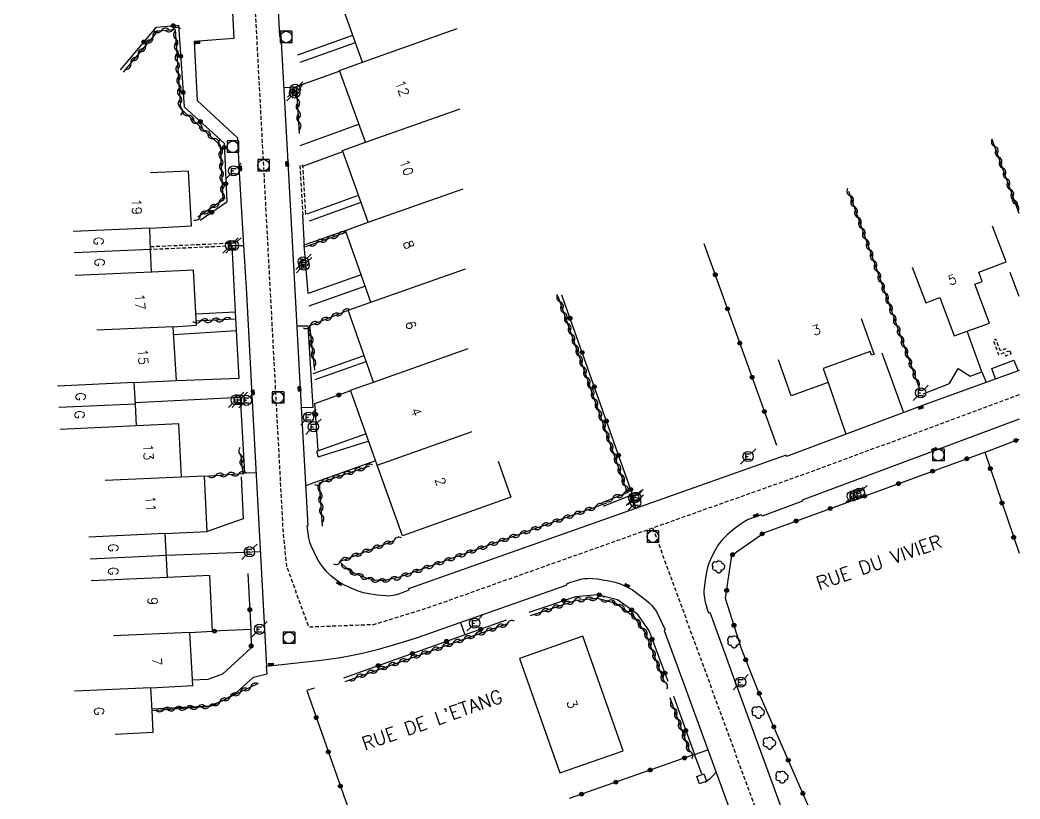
# Model space of a CAD drawing. Header units: millimetres. Extents: x 75000 to 76001, y 158000 to 159000.
# Drawn here: x 75869.4 to 76000.1, y 158397.5 to 158499.3 of the extents above; entities that cross this region are included whole.
import ezdxf
from ezdxf.enums import TextEntityAlignment as Align

# ---------------------------------------------------------------- set-up
doc = ezdxf.new("R2010")
doc.units = ezdxf.units.MM
doc.linetypes.add('DASHED', pattern=[0.75, 0.5, -0.25])
doc.layers.get('0').update_dxf_attribs({"linetype": 'CONTINUOUS'})
for name, color, linetype in [('W0001', 6, 'DASHED'), ('W0008', 7, 'CONTINUOUS'), ('W0100', 7, 'CONTINUOUS'), ('W0112', 1, 'DASHED'), ('W0300', 7, 'CONTINUOUS'), ('W0310', 3, 'CONTINUOUS'), ('W0322', 7, 'CONTINUOUS'), ('W0400', 7, 'CONTINUOUS'), ('W0420', 7, 'CONTINUOUS'), ('W0471', 7, 'CONTINUOUS'), ('W0989', 7, 'CONTINUOUS'), ('W0991', 7, 'CONTINUOUS'), ('W1102', 7, 'CONTINUOUS')]:
    doc.layers.add(name, color=color, linetype=linetype)
doc.styles.get("Standard").update_dxf_attribs({"font": 'romans.shx', "width": 0.85})

# ---------------------------------------------------------------- blocks, each defined once
blk = doc.blocks.new('T420')
for p, q in [((0.75, 0.75), (-0.75, 0.75)), ((-0.75, 0.75), (-0.75, -0.75)), ((0.75, 0.75), (0.75, -0.75)), ((0.75, -0.75), (-0.75, -0.75))]:
    blk.add_line(p, q)
blk.add_ellipse((0, 0), major_axis=(-0.53, 0.53), ratio=1, start_param=3.926991, end_param=10.210176)
blk = doc.blocks.new('T471')
for p, q in [((-0.333334, 0.333334), (-0.333334, -0.333334)), ((-0.333334, 0.333334), (0.333334, 0.333334)), ((-0.333334, 0), (0, 0)), ((0.500001, 0.500001), (1.000002, 1.000002)), ((-0.500001, -0.500001), (-1.000002, -1.000002)), ((-0.333334, -0.333334), (0.333334, -0.333334))]:
    blk.add_line(p, q)
blk.add_ellipse((0, 0), major_axis=(0.471405, 0.471405), ratio=1, start_param=5.4977871438, end_param=11.780972451)
blk = doc.blocks.new('T400')
for p, q in [((-0.15, 0.3), (0.15, 0.3)), ((-0.15, -0.25), (-0.15, 0.3)), ((-0.15, 0.15), (0.15, 0.15)), ((-0.15, 0), (0.15, 0)), ((0.15, 0.3), (0.15, -0.25)), ((-0.15, -0.15), (0.15, -0.15)), ((-0.15, -0.25), (-0.15, -0.3)), ((-0.15, -0.3), (0.15, -0.3)), ((0.15, -0.3), (0.15, -0.25))]:
    blk.add_line(p, q)
blk = doc.blocks.new('T300')
for p, q in [((-0.8, 0.51), (-0.86, 0.34)), ((-0.86, 0.34), (-0.86, 0.17)), ((-0.86, 0.17), (-0.74, 0.06)), ((-0.69, 0.63), (-0.8, 0.51)), ((-0.8, -0.06), (-0.74, 0.06)), ((-0.74, 0.06), (-0.69, 0.11)), ((-0.57, 0.69), (-0.69, 0.63)), ((-0.46, 0.69), (-0.57, 0.69)), ((-0.29, 0.63), (-0.46, 0.69)), ((-0.29, 0.63), (-0.17, 0.74)), ((-0.23, 0.57), (-0.29, 0.63)), ((-0.17, 0.74), (-0.06, 0.8)), ((-0.06, 0.8), (0.06, 0.8)), ((0.06, 0.8), (0.23, 0.74)), ((0.23, 0.74), (0.34, 0.63)), ((0.34, 0.63), (0.4, 0.51)), ((0.46, 0.46), (0.34, 0.46)), ((0.4, 0.51), (0.4, 0.46)), ((0.57, 0.4), (0.46, 0.46)), ((0.57, 0.4), (0.69, 0.29)), ((0.69, 0.29), (0.74, 0.17)), ((0.74, 0.06), (0.69, -0.17)), ((0.74, 0.17), (0.74, 0.06)), ((-0.8, -0.17), (-0.8, -0.06)), ((-0.8, -0.23), (-0.8, -0.17)), ((-0.74, -0.34), (-0.8, -0.23)), ((-0.69, -0.4), (-0.74, -0.34)), ((-0.51, -0.46), (-0.69, -0.4)), ((-0.4, -0.46), (-0.51, -0.46)), ((-0.4, -0.46), (-0.34, -0.46)), ((-0.34, -0.46), (-0.34, -0.4)), ((-0.34, -0.51), (-0.34, -0.46)), ((-0.29, -0.63), (-0.34, -0.51)), ((-0.17, -0.74), (-0.29, -0.63)), ((-0.06, -0.8), (-0.17, -0.74)), ((0.06, -0.8), (-0.06, -0.8)), ((0.17, -0.74), (0.06, -0.8)), ((0.23, -0.69), (0.17, -0.74)), ((0.29, -0.46), (0.23, -0.46)), ((0.29, -0.63), (0.23, -0.69)), ((0.46, -0.4), (0.29, -0.46)), ((0.34, -0.51), (0.29, -0.63)), ((0.34, -0.51), (0.34, -0.46)), ((0.57, -0.34), (0.46, -0.4)), ((0.63, -0.29), (0.57, -0.34)), ((0.69, -0.17), (0.63, -0.29))]:
    blk.add_line(p, q)
blk = doc.blocks.new('t112o')
at = {"color": 0, "linetype": 'Continuous'}
for p, q in [((-0.5, 0.5), (0.5, 0.5)), ((-0.5, -0.5), (-0.5, 0.5)), ((0.5, 0.5), (0.5, -0.5)), ((0.5, -0.5), (-0.5, -0.5))]:
    blk.add_line(p, q, dxfattribs=at)
blk = doc.blocks.new('t310o')
at = {"color": 0, "linetype": 'Continuous'}
for centre, start, end in [((-0.5, 0.38), 216.8699, 323.1304), ((0.5, -0.37), 36.8699, 143.1303)]:
    blk.add_arc(centre, 0.625, start, end, dxfattribs=at)
blk = doc.blocks.new('t322o')
at = {"color": 0, "linetype": 'Continuous'}
for radius in [0.25, 0.15]:
    blk.add_circle((0, 0), radius, dxfattribs=at)

msp = doc.modelspace()

# ---------------------------------------------------------------- linework, layer by layer
at = {"layer": 'W0001', "flags": 128}
for points in [[(76000, 158450.33), (75974.03, 158440.68), (75922.33, 158422.32), (75915.6, 158420.26), (75907.15, 158419.94), (75904.26, 158427.92), (75903.79, 158432.68), (75899.56, 158512.02), (75882.93, 158557.22), (75872.32, 158583.61), (75869.39, 158591.1), (75874.89, 158595.26), (75963.44, 158627.44)], [(75952.11, 158432.89), (75985.96, 158340.5)]]:
    msp.add_lwpolyline(points, dxfattribs=at)
at = {"layer": 'W0008', "flags": 128}
for points in [[(76000, 158453.51), (75987.74, 158449.03), (75969.59, 158442.27), (75969.54, 158442.41), (75920.17, 158424.95), (75920.22, 158424.78), (75919.78, 158424.59), (75919.33, 158424.41), (75918.88, 158424.26), (75918.41, 158424.13), (75918.12, 158424.06), (75917.83, 158424.03), (75917.53, 158424.01), (75917.24, 158424.02), (75916.1, 158424.12), (75914.97, 158424.29), (75914.28, 158424.44), (75913.6, 158424.66), (75912.69, 158425.03), (75911.8, 158425.45), (75911.2, 158425.79), (75910.63, 158426.19), (75910.04, 158426.67), (75909.49, 158427.19), (75909.05, 158427.68), (75908.66, 158428.2), (75908.44, 158428.55), (75908.24, 158428.91), (75907.84, 158429.73), (75907.46, 158430.57), (75907.27, 158431.06), (75907.14, 158431.58), (75906.91, 158433.19), (75907.05, 158433.23), (75906.03, 158451.83), (75905.39, 158463.23), (75904.4, 158481.5), (75903.54, 158497.25), (75903.36, 158497.22), (75902.73, 158508.93)], [(75896.84, 158507.07), (75897.32, 158496.9), (75892.14, 158496.51), (75892.56, 158488.81), (75897.83, 158483.93), (75898.05, 158479.36), (75898.61, 158469.84), (75898.98, 158463.57), (75899.75, 158449.48), (75901.61, 158414.85), (75908.76, 158415.63), (75910.03, 158415.79), (75911.29, 158415.98), (75912.63, 158416.22), (75913.96, 158416.5), (75915.97, 158416.99), (75918.08, 158417.58), (75921.11, 158418.51), (75922.23, 158418.89), (75940.92, 158425.47), (75940.88, 158425.61), (75941.37, 158425.81), (75941.87, 158425.97), (75942.38, 158426.12), (75942.9, 158426.24), (75943.24, 158426.29), (75943.58, 158426.32), (75943.92, 158426.33), (75944.26, 158426.31), (75944.9, 158426.24), (75945.53, 158426.15), (75946.16, 158426.05), (75946.79, 158425.92), (75947.19, 158425.82), (75947.58, 158425.7), (75947.97, 158425.56), (75948.34, 158425.4), (75948.91, 158425.13), (75949.44, 158424.8), (75950.39, 158424.14), (75951.3, 158423.44), (75951.66, 158423.12), (75952, 158422.77), (75952.3, 158422.4), (75952.58, 158422), (75953.71, 158419.58), (75953.58, 158419.5), (75956.02, 158412.87), (75966.75, 158383.49)], [(75905.71, 158494.78), (75912.89, 158497.34)], [(75906.02, 158493.82), (75913.23, 158496.39)], [(75911.19, 158492.64), (75905.36, 158490.54), (75903.93, 158490.47)], [(75906, 158482.92), (75913.69, 158485.69)], [(75906.38, 158480.23), (75911.59, 158482.11)], [(75906.94, 158473.99), (75913.64, 158476.4)], [(75907.23, 158473.06), (75913.97, 158475.49)], [(75906.57, 158469.66), (75906.36, 158473.91)], [(75913.97, 158465.99), (75907.07, 158463.56), (75906.54, 158469.91), (75911.93, 158471.79)], [(75889.83, 158452.2), (75898.02, 158452.5), (75897.69, 158458.66), (75897.55, 158461.11), (75897.12, 158469.84), (75898.61, 158469.84)], [(76000, 158463.17), (75998.85, 158466.32)], [(75907.19, 158461.97), (75914.48, 158464.54)], [(75897.55, 158461.11), (75892.38, 158460.84)], [(75906.19, 158448.65), (75907.71, 158448.72), (75907.06, 158459.31), (75905.61, 158459.3)], [(75897.69, 158458.66), (75889.47, 158458.17)], [(75995.15, 158453.33), (75993.23, 158458.63)], [(75907.73, 158453.1), (75914.37, 158455.45)], [(75984.91, 158447.98), (75982.09, 158455.75)], [(75907.98, 158452.31), (75914.64, 158454.68)], [(75987.44, 158450.46), (75990.91, 158451.79), (75992.05, 158453.75), (75993.62, 158452.76), (75995.15, 158453.33), (75995.68, 158451.93)], [(75996.91, 158452.39), (75996.45, 158453.76), (75999.33, 158454.85), (75999.88, 158453.47)], [(75975.04, 158451.91), (75977.36, 158445.17)], [(75884.46, 158449.29), (75898.17, 158449.99), (75898.73, 158440.13), (75900.22, 158440.16)], [(76000, 158447.13), (75971.62, 158436.55), (75971.68, 158436.41), (75966.4, 158434.45), (75966.33, 158434.63), (75964.58, 158434), (75964.04, 158433.72), (75963.52, 158433.38), (75962.7, 158432.74), (75961.9, 158432.07), (75961.52, 158431.72), (75961.18, 158431.34), (75960.68, 158430.7), (75960.25, 158430.02), (75959.81, 158429.19), (75959.45, 158428.32), (75959.26, 158427.74), (75959.12, 158427.16), (75958.94, 158426.08), (75958.81, 158424.99), (75958.79, 158424.67), (75958.79, 158424.35), (75958.82, 158424.03), (75958.87, 158423.71), (75958.97, 158423.23), (75959.09, 158422.76), (75959.24, 158422.29), (75959.4, 158421.83), (75959.56, 158421.89), (75962.64, 158413.5), (75973.84, 158382.9)], [(75914.64, 158445.22), (75908.14, 158442.9), (75908.37, 158442.19), (75914.89, 158444.24)], [(75906.76, 158438.48), (75915.89, 158441.73)], [(75898.29, 158439.58), (75898.58, 158434.12), (75893.87, 158432.43)], [(75949.93, 158435.47), (75949.31, 158437.21)], [(75900.81, 158429.77), (75888.53, 158429.29)], [(75926.97, 158420.56), (75927.54, 158418.94)], [(75899.61, 158417.23), (75895.86, 158413.8), (75893.96, 158413.1), (75891.94, 158412.99)], [(75886.64, 158409.27), (75894.14, 158409.64), (75896.05, 158410.38), (75897.74, 158411.44), (75899.9, 158413.4), (75901.69, 158413.84), (75901.61, 158414.85)], [(75958.53, 158400.77), (75957.58, 158403.31), (75959.29, 158403.9)], [(75960.38, 158401), (75960.01, 158400.55), (75959.59, 158400.13), (75959.27, 158399.87), (75958.94, 158399.63)]]:
    msp.add_lwpolyline(points, dxfattribs=at)
at = {"layer": 'W0100', "flags": 128}
for points in [[(75931.88, 158441.64), (75933.56, 158436.93), (75919.39, 158431.89), (75916.1, 158441.13), (75912.61, 158450.93), (75915.6, 158451.97), (75912.27, 158461.37), (75915.23, 158462.41), (75911.93, 158471.79), (75914.92, 158472.87), (75911.54, 158482.25), (75914.54, 158483.33), (75911.16, 158492.72), (75914.15, 158493.81), (75910.86, 158503.05), (75920.62, 158506.53), (75920.42, 158507.09)], [(75881.81, 158405.94), (75886.8, 158406.21), (75886.65, 158409.06), (75886.49, 158412), (75891.97, 158412.3), (75891.59, 158419.25), (75894.55, 158419.4), (75894.19, 158426.7), (75888.67, 158426.42), (75888.38, 158432.17), (75893.87, 158432.43), (75893.49, 158439.7), (75890.5, 158439.55), (75890.14, 158446.53), (75884.62, 158446.25), (75884.47, 158449.11), (75884.3, 158451.91), (75889.83, 158452.2), (75889.41, 158459.22), (75892.45, 158459.4), (75892.07, 158466.6), (75886.59, 158466.35), (75886.46, 158469.31), (75886.34, 158472.12), (75891.79, 158472.41), (75891.79, 158472.41), (75891.43, 158479.57), (75886.44, 158479.32)], [(75986.01, 158466.99), (75987.79, 158462.32), (75989.63, 158463.02), (75991.53, 158458.02), (75996.13, 158459.69), (75994.2, 158464.76), (75995.19, 158465.14), (75994.74, 158466.34), (75998.29, 158467.69), (75996.51, 158472.36)], [(75979.36, 158460.3), (75981.05, 158455.6), (75980.72, 158455.51), (75980.55, 158455.99), (75974.37, 158453.77), (75975.04, 158451.91), (75970.22, 158450.18), (75968.53, 158454.89)], [(75948.24, 158403.79), (75942.97, 158418.77), (75934.7, 158415.85), (75939.98, 158400.88), (75948.24, 158403.79)]]:
    msp.add_lwpolyline(points, dxfattribs=at)
at = {"layer": 'W0112', "flags": 128}
for points in [[(75906.76, 158473.94), (75906.38, 158480.3), (75905.98, 158480.27), (75906.36, 158473.91)], [(75998.82, 158456.04), (75998.45, 158455.92), (75998.28, 158456.33), (75997.55, 158456.08), (75996.98, 158457.6), (75996.6, 158457.46), (75997.31, 158455.58), (75998.05, 158455.83), (75998.22, 158455.41), (75998.95, 158455.67)]]:
    msp.add_lwpolyline(points, close=True, dxfattribs=at)
msp.add_lwpolyline([(75886.44, 158469.7), (75896.81, 158470.16), (75896.82, 158469.76), (75886.46, 158469.3)], dxfattribs=at)
at = {"layer": 'W0310', "flags": 128}
for points in [[(75882.93, 158492.49), (75887.46, 158497.92), (75889.66, 158498.08), (75890.36, 158487.75), (75895.57, 158482.97), (75895.9, 158475.77), (75892.63, 158473.53)], [(75905.94, 158484.47), (75905.59, 158490.38)], [(76000, 158474.01), (75996.49, 158483.7)], [(75987.05, 158450.92), (75977.72, 158476.91)], [(75906.75, 158469.71), (75912.01, 158471.56)], [(75945.51, 158436.25), (75948.82, 158437.56), (75939.75, 158463.17)], [(75897.5, 158460.21), (75892.42, 158459.95)], [(75907.93, 158453.54), (75907.26, 158459.39), (75912.27, 158461.37)], [(75893.49, 158439.7), (75898.55, 158440.01), (75898.27, 158442.56)], [(75908.95, 158433.15), (75908.52, 158438.81), (75915.14, 158441.03)], [(75946.04, 158436.16), (75918.88, 158426.43), (75916.97, 158426.03), (75916.35, 158426.04), (75915.74, 158426.09), (75915.34, 158426.16), (75914.95, 158426.26), (75914.08, 158426.57), (75913.11, 158426.97), (75912.66, 158427.21), (75912.25, 158427.5), (75911.15, 158428.54), (75918.32, 158431.26)], [(75936.13, 158421.45), (75942.13, 158423.46), (75944.83, 158423.72), (75947.29, 158423.08), (75949.61, 158421.39), (75951.18, 158419.16), (75953.63, 158412.7)], [(75911.9, 158412.85), (75933.15, 158420.4)], [(75886.65, 158409.06), (75894.31, 158409.61), (75900.58, 158412.63)], [(75954.33, 158410.73), (75956.94, 158403.61), (75956.94, 158403.61)]]:
    msp.add_lwpolyline(points, dxfattribs=at)
at = {"layer": 'W0322', "flags": 128}
for points in [[(75882.54, 158492.81), (75887.21, 158498.4), (75890.12, 158498.62), (75890.84, 158487.98), (75896.06, 158483.2), (75896.41, 158475.52), (75892.92, 158473.11)], [(75968.31, 158443.67), (75958.82, 158470.07)], [(75945.69, 158435.78), (75949.45, 158437.27), (75940.22, 158463.33)], [(75908.35, 158443.02), (75907.95, 158449.19), (75912.63, 158450.86)], [(75995.55, 158442.81), (76000, 158444.5)], [(75990.33, 158396.18), (75974.67, 158391.43), (75966.04, 158411.26), (75963.69, 158417.12), (75961.63, 158423.7), (75962.46, 158429.36), (75966.64, 158432.29), (75995.5, 158442.82), (76000, 158429.61)], [(75899.19, 158426.97), (75899.56, 158419.64), (75899.61, 158417.23)], [(75935.97, 158421.92), (75942.03, 158423.95), (75944.87, 158424.23), (75947.51, 158423.54), (75949.97, 158421.75), (75951.62, 158419.4), (75954.1, 158412.88)], [(75911.73, 158413.32), (75932.99, 158420.88)], [(75899.56, 158419.64), (75894.55, 158419.4)], [(75907.83, 158411.95), (75906.87, 158411.64), (75913.9, 158391.69)], [(75954.8, 158410.9), (75957.58, 158403.31), (75941.16, 158397.52)]]:
    msp.add_lwpolyline(points, dxfattribs=at)
at = {"layer": 'W1102', "flags": 128}
for points in [[(75914.15, 158493.81), (75926.54, 158498.2)], [(75914.54, 158483.33), (75926.93, 158487.72)], [(75914.92, 158472.87), (75927.31, 158477.26)], [(75886.34, 158472.12), (75876.35, 158471.68)], [(75886.46, 158469.31), (75876.47, 158468.87)], [(75915.23, 158462.41), (75927.62, 158466.8)], [(75886.59, 158466.35), (75876.6, 158465.91)], [(75889.41, 158459.22), (75879.42, 158458.77)], [(75915.6, 158451.97), (75927.99, 158456.36)], [(75884.3, 158451.91), (75874.31, 158451.46)], [(75884.47, 158449.11), (75874.48, 158448.67)], [(75884.62, 158446.25), (75874.63, 158445.8)], [(75916.1, 158441.13), (75928.5, 158445.52)], [(75890.5, 158439.55), (75880.51, 158439.1)], [(75888.38, 158432.17), (75878.39, 158431.72)], [(75888.53, 158429.29), (75878.54, 158428.85)], [(75888.67, 158426.42), (75878.68, 158425.98)], [(75891.59, 158419.25), (75881.6, 158418.81)], [(75886.49, 158412), (75876.5, 158411.56)]]:
    msp.add_lwpolyline(points, dxfattribs=at)

# ---------------------------------------------------------------- block references
at = {"layer": 'W0112', "rotation": 109.8517499072516}
msp.add_blockref('t112o', (75958.5, 158400.12), dxfattribs=at)
at = {"layer": 'W0300'}
for p in [(75960.74, 158427.81), (75962.75, 158418.01), (75965.94, 158408.79), (75967.4, 158404.76), (75969.04, 158400.33)]:
    msp.add_blockref('T300', p, dxfattribs=at)
at = {"layer": 'W0310'}
for p, rotation in [((75887.88, 158497.95), 4.32993263670731), ((75889.38, 158498.06), 4.32993263670731), ((75885.81, 158495.94), 50.17251542183831), ((75886.77, 158497.09), 50.17251542183831), ((75889.74, 158496.87), 273.8770965846934), ((75884.85, 158494.79), 50.17251542183831), ((75889.84, 158495.37), 273.8770965846934), ((75883.89, 158493.64), 50.17251542183831), ((75889.94, 158493.87), 273.8770965846934), ((75890.05, 158492.38), 273.8770965846934), ((75890.15, 158490.88), 273.8770965846934), ((75890.25, 158489.39), 273.8770965846934), ((75905.68, 158488.96), 93.41536224706671), ((75890.35, 158487.89), 273.8770965846934), ((75891.36, 158486.83), 317.5104432150641), ((75905.77, 158487.47), 93.41536224706671), ((75892.47, 158485.82), 317.5104432150641), ((75905.85, 158485.97), 93.41536224706671), ((75893.57, 158484.8), 317.5104432150641), ((75894.68, 158483.79), 317.5104432150641), ((75996.82, 158482.8), 109.9003617410528), ((75895.58, 158482.68), 272.6261002158068), ((75895.65, 158481.18), 272.6261002158068), ((75997.33, 158481.39), 109.9003617410528), ((75895.72, 158479.69), 272.6261002158068), ((75997.84, 158479.98), 109.9003617410528), ((75895.79, 158478.19), 272.6261002158068), ((75998.35, 158478.57), 109.9003617410528), ((75895.86, 158476.69), 272.6261002158068), ((75977.93, 158476.33), 109.7584707389852), ((75998.86, 158477.16), 109.9003617410528), ((75895.42, 158475.44), 214.4932276199545), ((75978.43, 158474.92), 109.7584707389852), ((75999.37, 158475.75), 109.9003617410528), ((75999.54, 158475.28), 109.9003617410528), ((75894.19, 158474.59), 214.4932276199545), ((75892.95, 158473.74), 214.4932276199545), ((75978.94, 158473.5), 109.7584707389852), ((75979.45, 158472.09), 109.7584707389852), ((75908.16, 158470.2), 19.38604206805384), ((75909.58, 158470.7), 19.38604206805384), ((75910.99, 158471.2), 19.38604206805384), ((75979.95, 158470.68), 109.7584707389852), ((75980.46, 158469.27), 109.7584707389852), ((75980.97, 158467.86), 109.7584707389852), ((75981.48, 158466.45), 109.7584707389852), ((75981.98, 158465.03), 109.7584707389852), ((75982.49, 158463.62), 109.7584707389852), ((75939.99, 158462.48), 109.5053100849217), ((75983, 158462.21), 109.7584707389852), ((75911.55, 158461.09), 21.62395351741449), ((75940.49, 158461.06), 109.5053100849217), ((75983.5, 158460.8), 109.7584707389852), ((75893, 158459.98), 183.0295698535135), ((75894.5, 158460.06), 183.0295698535135), ((75896, 158460.14), 183.0295698535135), ((75908.76, 158459.98), 21.62395351741449), ((75910.16, 158460.54), 21.62395351741449), ((75940.99, 158459.65), 109.5053100849217), ((75984.01, 158459.39), 109.7584707389852), ((75907.37, 158459.43), 21.62395351741449), ((75907.42, 158458.01), 96.51293435590267), ((75941.49, 158458.24), 109.5053100849217), ((75984.52, 158457.98), 109.7584707389852), ((75941.99, 158456.82), 109.5053100849217), ((75985.03, 158456.56), 109.7584707389852), ((75907.59, 158456.52), 96.51293435590267), ((75942.49, 158455.41), 109.5053100849217), ((75907.76, 158455.03), 96.51293435590267), ((75943, 158453.99), 109.5053100849217), ((75985.53, 158455.15), 109.7584707389852), ((75986.04, 158453.74), 109.7584707389852), ((75943.5, 158452.58), 109.5053100849217), ((75986.55, 158452.33), 109.7584707389852), ((75944, 158451.17), 109.5053100849217), ((75944.5, 158449.75), 109.5053100849217), ((75945, 158448.34), 109.5053100849217), ((75945.5, 158446.93), 109.5053100849217), ((75946, 158445.51), 109.5053100849217), ((75946.5, 158444.1), 109.5053100849217), ((75898.29, 158442.44), 96.11078068201329), ((75947, 158442.68), 109.5053100849217), ((75898.45, 158440.95), 96.11078068201329), ((75947.5, 158441.27), 109.5053100849217), ((75913.1, 158440.35), 18.59220936568262), ((75914.52, 158440.82), 18.59220936568262), ((75948, 158439.86), 109.5053100849217), ((75894.99, 158439.79), 3.548939748531389), ((75896.49, 158439.89), 3.548939748531389), ((75897.99, 158439.98), 3.548939748531389), ((75908.83, 158438.91), 18.59220936568262), ((75910.25, 158439.39), 18.59220936568262), ((75911.67, 158439.87), 18.59220936568262), ((75948.51, 158438.44), 109.5053100849217), ((75908.61, 158437.64), 94.29963405259595), ((75908.72, 158436.14), 94.29963405259595), ((75946.9, 158436.8), 21.55560522264703), ((75948.3, 158437.35), 21.55560522264703), ((75908.84, 158434.64), 94.29963405259595), ((75943.22, 158435.15), 199.7249609631984), ((75944.63, 158435.66), 199.7249609631984), ((75938.98, 158433.63), 199.7249609631984), ((75940.4, 158434.14), 199.7249609631984), ((75941.81, 158434.65), 199.7249609631984), ((75936.16, 158432.62), 199.7249609631984), ((75937.57, 158433.13), 199.7249609631984), ((75918.31, 158431.26), 20.81087756346303), ((75931.92, 158431.1), 199.7249609631984), ((75933.34, 158431.61), 199.7249609631984), ((75934.75, 158432.11), 199.7249609631984), ((75914.11, 158429.66), 20.81087756346303), ((75915.51, 158430.19), 20.81087756346303), ((75916.91, 158430.73), 20.81087756346303), ((75927.69, 158429.58), 199.7249609631984), ((75929.1, 158430.09), 199.7249609631984), ((75930.51, 158430.6), 199.7249609631984), ((75911.3, 158428.59), 20.81087756346303), ((75912.7, 158429.13), 20.81087756346303), ((75924.86, 158428.57), 199.7249609631984), ((75926.28, 158429.08), 199.7249609631984), ((75912.13, 158427.61), 136.3531948886522), ((75920.63, 158427.05), 199.7249609631984), ((75922.04, 158427.56), 199.7249609631984), ((75923.45, 158428.06), 199.7249609631984), ((75913.41, 158426.85), 157.4928799258138), ((75914.81, 158426.31), 160.6019810148256), ((75916.28, 158426.05), 175.3982716802756), ((75917.76, 158426.2), 191.5894895650322), ((75919.22, 158426.55), 199.7249609631984), ((75941.82, 158423.36), 18.51418256517069), ((75943.29, 158423.57), 5.591642928181327), ((75944.79, 158423.72), 5.591642928181327), ((75946.24, 158423.36), 345.4117296469723), ((75947.63, 158422.84), 323.9350487944079), ((75937.55, 158421.93), 18.51418256517069), ((75938.97, 158422.4), 18.51418256517069), ((75940.4, 158422.88), 18.51418256517069), ((75948.84, 158421.96), 323.9350487944079), ((75949.92, 158420.95), 305.0172708710163), ((75930.27, 158419.38), 19.56985627194585), ((75931.68, 158419.88), 19.56985627194585), ((75933.1, 158420.38), 19.56985627194585), ((75950.79, 158419.72), 305.0172708710163), ((75926.03, 158417.87), 19.56985627194585), ((75927.44, 158418.38), 19.56985627194585), ((75928.86, 158418.88), 19.56985627194585), ((75951.47, 158418.4), 290.808614513107), ((75923.2, 158416.87), 19.56985627194585), ((75924.62, 158417.37), 19.56985627194585), ((75952, 158417), 290.808614513107), ((75918.96, 158415.36), 19.56985627194585), ((75920.38, 158415.86), 19.56985627194585), ((75921.79, 158416.37), 19.56985627194585), ((75952.53, 158415.59), 290.808614513107), ((75916.14, 158414.36), 19.56985627194585), ((75917.55, 158414.86), 19.56985627194585), ((75953.07, 158414.19), 290.808614513107), ((75913.31, 158413.35), 19.56985627194585), ((75914.72, 158413.85), 19.56985627194585), ((75953.6, 158412.79), 290.808614513107), ((75898.2, 158411.48), 25.70312200429633), ((75899.55, 158412.13), 25.70312200429633), ((75895.5, 158410.18), 25.70312200429633), ((75896.85, 158410.83), 25.70312200429633), ((75888.15, 158409.17), 4.081659445475458), ((75889.64, 158409.27), 4.081659445475458), ((75891.14, 158409.38), 4.081659445475458), ((75892.63, 158409.49), 4.081659445475458), ((75894.13, 158409.59), 4.081659445475458), ((75954.85, 158409.32), 290.0967892619627), ((75955.37, 158407.91), 290.0967892619627), ((75955.88, 158406.5), 290.0967892619627), ((75956.4, 158405.09), 290.0967892619627), ((75956.91, 158403.69), 290.0967892619627)]:
    msp.add_blockref('t310o', p, dxfattribs=dict(at, rotation=rotation))
at = {"layer": 'W0322'}
for p, rotation in [((75889.42, 158498.57), 4.329932637725332), ((75885.59, 158496.45), 50.17251542191931), ((75890.4, 158494.59), 273.8770965846032), ((75890.72, 158489.85), 273.8770965846032), ((75892.97, 158486.04), 317.5104432150986), ((75896.09, 158482.65), 272.6261002159271), ((75896.3, 158477.9), 272.6261002159271), ((75894.47, 158474.18), 214.4932276203112), ((75960.28, 158466.02), 109.7584707389666), ((75961.88, 158461.55), 109.7584707389666), ((75941.29, 158460.32), 109.5053100848977), ((75963.49, 158457.08), 109.7584707389666), ((75942.87, 158455.84), 109.5053100848977), ((75965.1, 158452.61), 109.7584707389666), ((75944.46, 158451.37), 109.5053100848977), ((75911.07, 158450.3), 19.62609071859977), ((75966.7, 158448.14), 109.7584707389666), ((75908.04, 158447.76), 93.74238281779078), ((75946.04, 158446.89), 109.5053100848977), ((75999.57, 158444.34), 20.85276490614019), ((75947.63, 158442.41), 109.5053100848977), ((75993.16, 158441.96), 20.02937092213264), ((75988.7, 158440.34), 20.02937092213264), ((75996.23, 158440.67), 288.8251326852292), ((75949.22, 158437.93), 109.5053100848977), ((75984.24, 158438.71), 20.02937092213264), ((75979.78, 158437.08), 20.02937092213264), ((75975.31, 158435.46), 20.02937092213264), ((75997.76, 158436.18), 288.8251326852292), ((75970.85, 158433.83), 20.02937092213264), ((75966.42, 158432.14), 35.10990798793642), ((75999.3, 158431.68), 288.8251326852292), ((75962.53, 158429.41), 35.10990798793642), ((75961.78, 158424.75), 81.60374110847464), ((75940.47, 158423.43), 18.51418256573967), ((75945.12, 158424.17), 345.4117296460289), ((75899.43, 158422.23), 272.9244882941472), ((75949.35, 158422.2), 323.9350487955793), ((75894.82, 158419.41), 182.8206763782106), ((75929.63, 158419.68), 19.56985627194585), ((75962.73, 158420.18), 107.3830945288929), ((75925.16, 158418.09), 19.56985627194585), ((75952.01, 158418.36), 290.8086145128972), ((75899.6, 158417.48), 271.0065935462767), ((75920.68, 158416.5), 19.56985627194585), ((75964.26, 158415.68), 111.8628433668536), ((75916.21, 158414.91), 19.56985627194585), ((75953.7, 158413.92), 290.8086145128972), ((75966.03, 158411.28), 111.8628433668536), ((75908.11, 158408.12), 289.4092279791147), ((75956.44, 158406.44), 290.0967892621782), ((75967.93, 158406.92), 113.5306955834263), ((75909.69, 158403.64), 289.4092279791147), ((75956.25, 158402.84), 199.4092279791354), ((75969.82, 158402.56), 113.5306955834263), ((75951.77, 158401.26), 199.4092279791354), ((75911.27, 158399.16), 289.4092279791147), ((75947.29, 158399.68), 199.4092279791354), ((75942.81, 158398.1), 199.4092279791354), ((75971.72, 158398.21), 113.5306955834263)]:
    msp.add_blockref('t322o', p, dxfattribs=dict(at, rotation=rotation))
at = {"layer": 'W0400'}
for p, rotation in [((75892.55, 158496.39), 274.3550947975148), ((75898.17, 158479.94), 2.697155920378925), ((75904.3, 158480.49), 184.1085015421329), ((75905.92, 158451.08), 183.1471143792621), ((75899.83, 158450.64), 3.113531135055386), ((75987.15, 158448.65), 110.4185773552853), ((75988.91, 158443.16), 110.4491102133894), ((75965.62, 158434.53), 109.7679864193578), ((75911.11, 158425.68), 238.3705403462469), ((75948.74, 158425.38), 244.0247859829731), ((75902.19, 158415.06), 276.2686478029885)]:
    msp.add_blockref('T400', p, dxfattribs=dict(at, rotation=rotation))
at = {"layer": 'W0420'}
for p in [(75904.17, 158497.09), (75897.22, 158482.75), (75901.23, 158480.32), (75903.11, 158449.96), (75989.44, 158442.45), (75952.12, 158431.78), (75904.56, 158418.55)]:
    msp.add_blockref('T420', p, dxfattribs=at)
at = {"layer": 'W0471'}
for p in [(75905.29, 158489.77), (75905.37, 158490.25), (75897.32, 158479.59), (75896.92, 158469.84), (75897.29, 158469.84), (75906.43, 158467.7), (75906.53, 158467.27), (75987.13, 158450.57), (75897.66, 158449.67), (75898.11, 158449.66), (75898.98, 158449.6), (75907.09, 158447.4), (75907.74, 158446.15), (75964.57, 158442.25), (75978.19, 158437.08), (75978.63, 158437.25), (75979.13, 158437.46), (75949.62, 158436.84), (75949.87, 158436.92), (75949.88, 158436.22), (75899.38, 158429.8), (75928.82, 158420.46), (75900.69, 158419.67), (75963.6, 158412.75)]:
    msp.add_blockref('T471', p, dxfattribs=at)

# ---------------------------------------------------------------- texts
at = {"layer": 'W0989'}
for s, p in [('RUE DU VIVIER', (75981.68, 158428.44)), ("RUE DE L'ETANG", (75923.26, 158407.82))]:
    msp.add_text(s, height=1.75, rotation=19.272, dxfattribs=at).set_placement(p, align=Align.MIDDLE)
at = {"layer": 'W0991'}
for s, rotation, p in [('12', 289.5963, (75919.38, 158490.4)), ('10', 289.5963, (75919.93, 158480.03)), ('19', 272.5476, (75884.64, 158474.9)), ('G', 272.5476, (75879.66, 158470.41)), ('8', 289.5963, (75920.21, 158469.94)), ('G', 272.5476, (75879.8, 158467.64)), ('5', 19.7585, (75991.26, 158465.38)), ('17', 272.5476, (75885.07, 158462.47)), ('6', 289.5963, (75920.49, 158459.43)), ('3', 19.7585, (75973.51, 158458.8)), ('15', 272.5476, (75885.48, 158455.28)), ('G', 272.5476, (75877.31, 158450.08)), ('G', 272.5476, (75877.17, 158447.73)), ('4', 289.5963, (75921.18, 158448.09)), ('13', 272.5476, (75886.17, 158442.83)), ('2', 289.5963, (75924.36, 158438.96)), ('11', 272.5476, (75886.45, 158436.06)), ('G', 272.5476, (75881.59, 158430.31)), ('G', 272.5476, (75881.59, 158427.26)), ('9', 272.5476, (75886.73, 158423.34)), ('7', 272.5476, (75887.28, 158415.45)), ('G', 272.5476, (75879.73, 158408.95)), ('3', 289.4092, (75941.58, 158409.88))]:
    msp.add_text(s, height=1.25, rotation=rotation, dxfattribs=at).set_placement(p, align=Align.MIDDLE)

doc.saveas('drawing.dxf')
